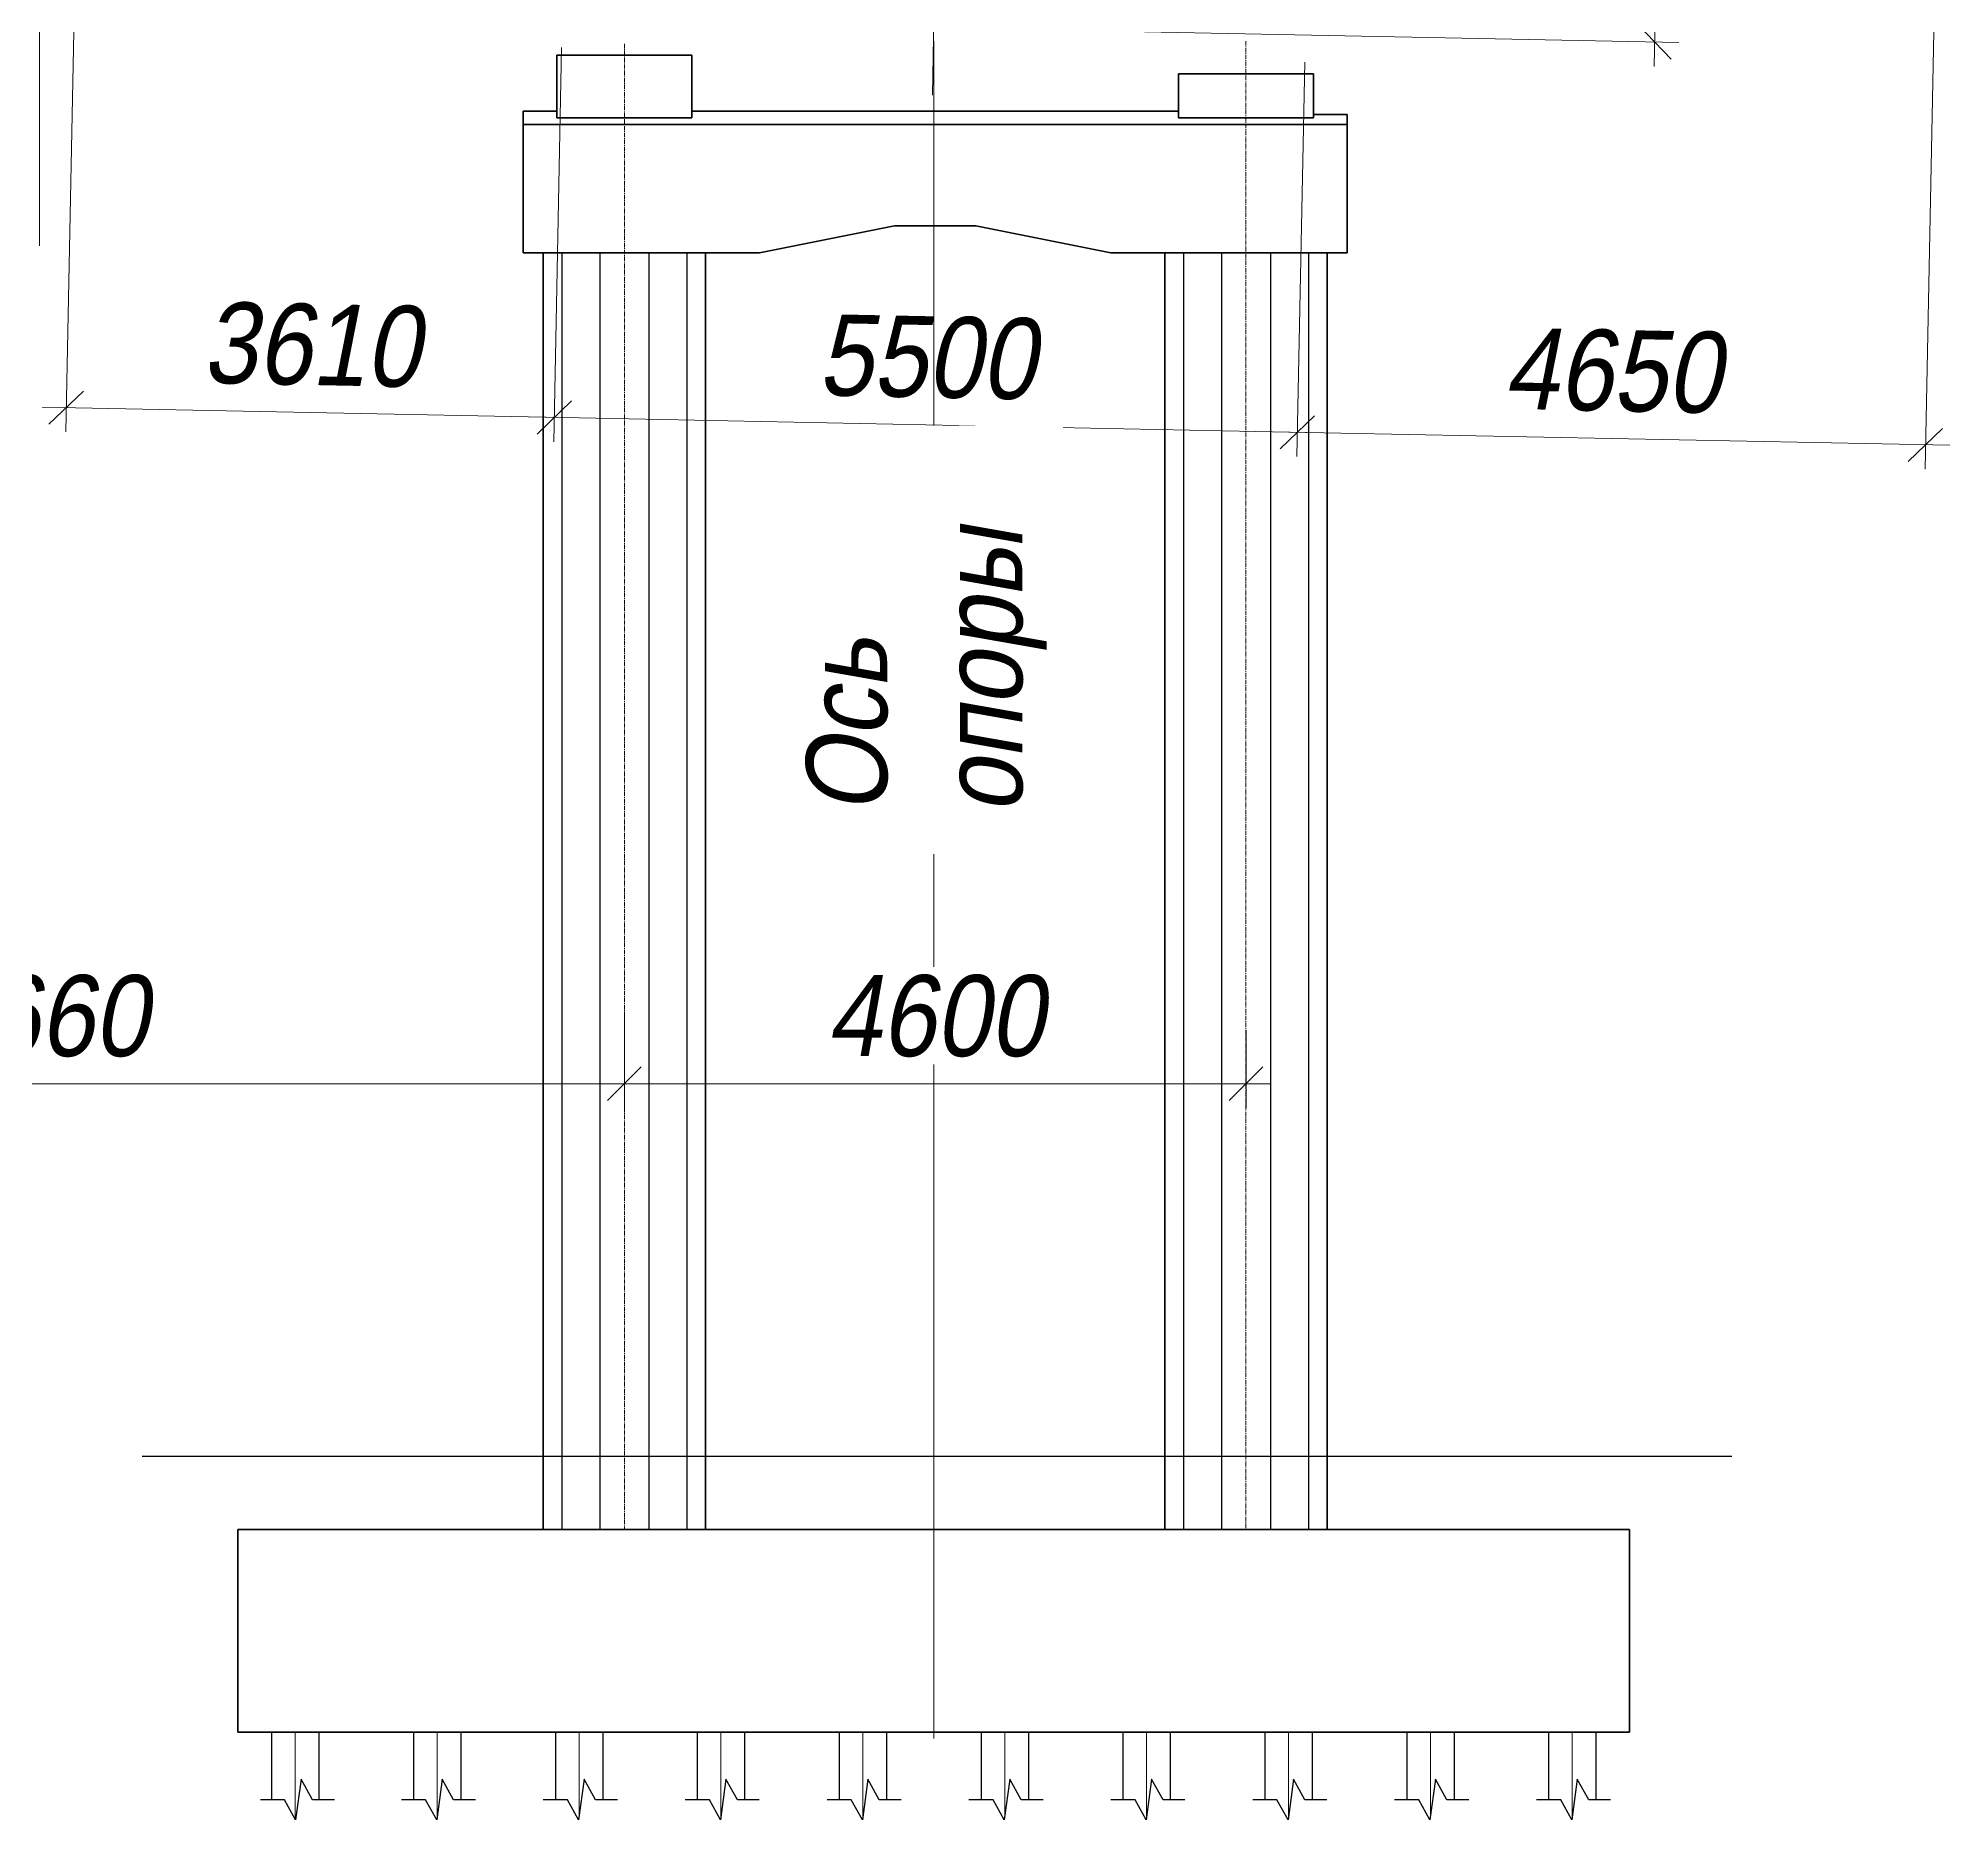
# Model space of a CAD drawing. Header units: millimetres. Extents: x 1864 to 10174863, y -4887456 to 5366151.
# Drawn here: x 9293131 to 9307277, y 361288 to 374473 of the extents above; entities that cross this region are included whole.
import ezdxf

# ---------------------------------------------------------------- set-up
doc = ezdxf.new("R2010")
doc.units = ezdxf.units.MM
doc.linetypes.add('CENTER', pattern=[50.8, 31.75, -6.35, 6.35, -6.35])
doc.linetypes.add('CONTI', pattern=[0])
for name, color, linetype in [('C-GEOL-PATT', 250, 'Continuous'), ('S-PATT', 252, 'Continuous'), ('S-SVAY', 4, 'Continuous')]:
    doc.layers.add(name, color=color, linetype=linetype)
for name, color, linetype, lineweight in [('S-GRID', 1, 'CENTER', 20), ('S-OPOR', 2, 'Continuous', 40), ('S-ZEML', 32, 'Земля1', 30), ('T-DIMS', 3, 'Continuous', 30)]:
    doc.layers.add(name, color=color, linetype=linetype, lineweight=lineweight)
doc.styles.add('TM', font='mipgost.shx', dxfattribs={"width": 0.9, "oblique": 10})
doc.linetypes.add('Земля1', pattern='A,24,[3,ltsnew.shx,S=6,R=0,X=-6,Y=-6],3,[3,ltsnew.shx,S=6,R=0,X=-6,Y=-6],3,[3,ltsnew.shx,S=6,R=0,X=-6,Y=-6],0', length=30)
doc.dimstyles.new('TM', dxfattribs={"dimscale": 0, "dimtxt": 3, "dimasz": 1.25, "dimexe": 0.9, "dimexo": 1, "dimgap": 1, "dimtad": 1, "dimdec": 0, "dimdsep": 46, "dimtxsty": 'TM', "dimblk1": 'OBLIQUE', "dimblk2": 'OBLIQUE', "dimsah": 1, "dimcen": 3, "dimdle": 0.9, "dimclrt": 7, "dimadec": 0, "dimazin": 0, "dimtfac": 1, "dimtdec": 0, "dimtmove": 1, "dimatfit": 2, "dimldrblk": 'NONE', "dimfxl": 1, "dimtfill": 1, "dimtolj": 1, "dimlwd": 15, "dimlwe": 15, "dimarcsym": 0})

# ---------------------------------------------------------------- blocks, each defined once
blk = doc.blocks.new('_OBLIQUE')
at = {"color": 0, "linetype": 'ByBlock', "lineweight": -2}
blk.add_line((0.5, 0.5), (-0.5, -0.5), dxfattribs=at)
blk = doc.blocks.new('*D685')
at = {"layer": 'Defpoints', "color": 0, "transparency": 16777216}
for p in [(9297008, 374605), (9302508, 374495), (9302449, 371556)]:
    blk.add_point(p, dxfattribs=at)
at = {"layer": 'T-DIMS', "color": 0, "lineweight": 15, "transparency": 16777216}
for p, q in [((9297004, 374405), (9296946, 371486)), ((9302504, 374295), (9302445, 371376))]:
    blk.add_line(p, q, dxfattribs=at)
at = {"layer": 'T-DIMS', "color": 0, "linetype": 'Continuous', "lineweight": 15, "transparency": 16777216}
blk.add_line((9296770, 371670), (9302629, 371553), dxfattribs=at)
at = {"layer": 'T-DIMS', "color": 0, "lineweight": 15, "transparency": 16777216, "xscale": 250, "yscale": 250, "zscale": 250}
for p, rotation in [((9296950, 371666), 178.8542371222951), ((9302449, 371556), 358.854237122295)]:
    blk.add_blockref('_OBLIQUE', p, dxfattribs=dict(at, rotation=rotation))
at = {"layer": 'T-DIMS', "color": 7, "transparency": 16777216, "insert": (9299709, 372111), "char_height": 600, "attachment_point": 5, "rotation": 358.8542, "style": 'TM', "bg_fill": 3, "box_fill_scale": 1.1, "bg_fill_color": 256, "bg_fill_true_color": 13158600, "bg_fill_transparency": 0}
blk.add_mtext('\\A1;5500', dxfattribs=at)
blk = doc.blocks.new('_None')
blk = doc.blocks.new('*D686')
at = {"layer": 'Defpoints', "color": 0, "transparency": 16777216}
for p in [(9293440, 376830), (9297008, 374605), (9293338, 371738)]:
    blk.add_point(p, dxfattribs=at)
at = {"layer": 'T-DIMS', "color": 0, "lineweight": 15, "transparency": 16777216}
for p, q in [((9293436, 376630), (9293335, 371559)), ((9297004, 374405), (9296946, 371486))]:
    blk.add_line(p, q, dxfattribs=at)
at = {"layer": 'T-DIMS', "color": 0, "linetype": 'Continuous', "lineweight": 15, "transparency": 16777216}
blk.add_line((9297130, 371663), (9293158, 371742), dxfattribs=at)
at = {"layer": 'T-DIMS', "color": 0, "lineweight": 15, "transparency": 16777216, "xscale": 250, "yscale": 250, "zscale": 250}
for p, rotation in [((9293338, 371738), 178.854237845024), ((9296950, 371666), 358.854237845024)]:
    blk.add_blockref('_OBLIQUE', p, dxfattribs=dict(at, rotation=rotation))
at = {"layer": 'T-DIMS', "color": 7, "transparency": 16777216, "insert": (9295154, 372202), "char_height": 600, "attachment_point": 5, "rotation": 358.8542, "style": 'TM', "bg_fill": 3, "box_fill_scale": 1.1, "bg_fill_color": 256, "bg_fill_true_color": 13158600, "bg_fill_transparency": 0}
blk.add_mtext('\\A1;3610', dxfattribs=at)
blk = doc.blocks.new('*D687')
at = {"layer": 'Defpoints', "color": 0, "transparency": 16777216}
for p in [(9307200, 376610), (9302508, 374495), (9307097, 371463)]:
    blk.add_point(p, dxfattribs=at)
at = {"layer": 'T-DIMS', "color": 0, "lineweight": 15, "transparency": 16777216}
for p, q in [((9307196, 376410), (9307094, 371283)), ((9302504, 374295), (9302445, 371376))]:
    blk.add_line(p, q, dxfattribs=at)
at = {"layer": 'T-DIMS', "color": 0, "linetype": 'Continuous', "lineweight": 15, "transparency": 16777216}
blk.add_line((9302269, 371560), (9307277, 371460), dxfattribs=at)
at = {"layer": 'T-DIMS', "color": 0, "lineweight": 15, "transparency": 16777216, "xscale": 250, "yscale": 250, "zscale": 250}
for p, rotation in [((9302449, 371556), 178.854237845024), ((9307097, 371463), 358.854237845024)]:
    blk.add_blockref('_OBLIQUE', p, dxfattribs=dict(at, rotation=rotation))
at = {"layer": 'T-DIMS', "color": 7, "transparency": 16777216, "insert": (9304783, 372010), "char_height": 600, "attachment_point": 5, "rotation": 358.8542, "style": 'TM', "bg_fill": 3, "box_fill_scale": 1.1, "bg_fill_color": 256, "bg_fill_true_color": 13158600, "bg_fill_transparency": 0}
blk.add_mtext('\\A1;4650', dxfattribs=at)
blk = doc.blocks.new('*D688')
at = {"layer": 'Defpoints', "color": 0, "transparency": 16777216}
for p in [(9297469, 367455), (9302069, 367331), (9302069, 366735)]:
    blk.add_point(p, dxfattribs=at)
at = {"layer": 'T-DIMS', "color": 0, "lineweight": 15, "transparency": 16777216}
for p, q in [((9297469, 367255), (9297469, 366555)), ((9302069, 367131), (9302069, 366555))]:
    blk.add_line(p, q, dxfattribs=at)
at = {"layer": 'T-DIMS', "color": 0, "linetype": 'Continuous', "lineweight": 15, "transparency": 16777216}
blk.add_line((9297289, 366735), (9302249, 366735), dxfattribs=at)
at = {"layer": 'T-DIMS', "color": 0, "lineweight": 15, "transparency": 16777216, "xscale": 250, "yscale": 250, "zscale": 250, "rotation": 180}
blk.add_blockref('_OBLIQUE', (9297469, 366735), dxfattribs=at)
at = {"layer": 'T-DIMS', "color": 0, "lineweight": 15, "transparency": 16777216, "xscale": 250, "yscale": 250, "zscale": 250}
blk.add_blockref('_OBLIQUE', (9302069, 366735), dxfattribs=at)
at = {"layer": 'T-DIMS', "color": 7, "transparency": 16777216, "insert": (9299769, 367235), "char_height": 600, "attachment_point": 5, "style": 'TM', "bg_fill": 3, "box_fill_scale": 1.1, "bg_fill_color": 256, "bg_fill_true_color": 13158600, "bg_fill_transparency": 0}
blk.add_mtext('\\A1;4600', dxfattribs=at)
blk = doc.blocks.new('*D712')
at = {"layer": 'Defpoints', "color": 0, "transparency": 16777216}
for p in [(9288812, 367446), (9297469, 367446), (9297469, 366735)]:
    blk.add_point(p, dxfattribs=at)
at = {"layer": 'T-DIMS', "color": 0, "lineweight": 15, "transparency": 16777216}
for p, q in [((9288812, 367246), (9288812, 366555)), ((9297469, 367246), (9297469, 366555))]:
    blk.add_line(p, q, dxfattribs=at)
at = {"layer": 'T-DIMS', "color": 0, "linetype": 'Continuous', "lineweight": 15, "transparency": 16777216}
blk.add_line((9288632, 366735), (9297649, 366735), dxfattribs=at)
at = {"layer": 'T-DIMS', "color": 0, "lineweight": 15, "transparency": 16777216, "xscale": 250, "yscale": 250, "zscale": 250, "rotation": 180}
blk.add_blockref('_OBLIQUE', (9288812, 366735), dxfattribs=at)
at = {"layer": 'T-DIMS', "color": 0, "lineweight": 15, "transparency": 16777216, "xscale": 250, "yscale": 250, "zscale": 250}
blk.add_blockref('_OBLIQUE', (9297469, 366735), dxfattribs=at)
at = {"layer": 'T-DIMS', "color": 7, "transparency": 16777216, "insert": (9293140, 367235), "char_height": 600, "attachment_point": 5, "style": 'TM', "bg_fill": 3, "box_fill_scale": 1.1, "bg_fill_color": 256, "bg_fill_true_color": 13158600, "bg_fill_transparency": 0}
blk.add_mtext('\\A1;8660', dxfattribs=at)
blk = doc.blocks.new('*D714')
at = {"layer": 'Defpoints', "color": 0, "transparency": 16777216}
for p in [(9299807, 376980), (9305142, 376873), (9299758, 374550)]:
    blk.add_point(p, dxfattribs=at)
at = {"layer": 'T-DIMS', "color": 0, "linetype": 'Continuous', "lineweight": 15, "transparency": 16777216}
blk.add_line((9305090, 374264), (9305145, 377053), dxfattribs=at)
at = {"layer": 'T-DIMS', "color": 0, "lineweight": 15, "transparency": 16777216}
for p, q in [((9300007, 376976), (9305322, 376870)), ((9299958, 374546), (9305273, 374440))]:
    blk.add_line(p, q, dxfattribs=at)
at = {"layer": 'T-DIMS', "color": 0, "lineweight": 15, "transparency": 16777216, "xscale": 250, "yscale": 250, "zscale": 250}
for p, rotation in [((9305142, 376873), 88.85423713928698), ((9305093, 374444), 268.854237139287)]:
    blk.add_blockref('_OBLIQUE', p, dxfattribs=dict(at, rotation=rotation))
at = {"layer": 'T-DIMS', "color": 7, "transparency": 16777216, "insert": (9304618, 375668), "char_height": 600, "attachment_point": 5, "rotation": 88.8542, "style": 'TM', "bg_fill": 3, "box_fill_scale": 1.1, "bg_fill_color": 256, "bg_fill_true_color": 13158600, "bg_fill_transparency": 0}
blk.add_mtext('\\A1;2430', dxfattribs=at)

msp = doc.modelspace()

# ---------------------------------------------------------------- linework, layer by layer
at = {"layer": 'S-GRID', "linetype": 'CENTER', "ltscale": 2000}
msp.add_line((9299748.1, 374050.4), (9299816.7, 377479.9), dxfattribs=at)
at = {"layer": 'S-GRID', "ltscale": 0.1}
for p, q in [((9295033.3, 361292.8), (9295033.3, 361935.7)), ((9296083.3, 361311.9), (9296083.3, 361935.7)), ((9297133.3, 361311.9), (9297133.3, 361935.7)), ((9298183.3, 361311.9), (9298183.3, 361935.7)), ((9299233.3, 361311.9), (9299233.3, 361935.7)), ((9300283.3, 361311.9), (9300283.3, 361935.7)), ((9301333.3, 361311.9), (9301333.3, 361935.7)), ((9302383.3, 361311.9), (9302383.3, 361935.7)), ((9303433.3, 361311.9), (9303433.3, 361935.7)), ((9304483.3, 361311.9), (9304483.3, 361935.7))]:
    msp.add_line(p, q, dxfattribs=at)
at = {"layer": 'S-OPOR'}
for p, q in [((9294608.3, 363435.7), (9294608.3, 361935.7)), ((9294608.3, 363435.7), (9304907.9, 363435.7)), ((9304907.9, 363435.7), (9304907.9, 361935.7)), ((9294608.3, 361935.7), (9304907.9, 361935.7))]:
    msp.add_line(p, q, dxfattribs=at)
at = {"layer": 'S-PATT'}
msp.add_line((9304258.3, 361935.7), (9304458.3, 361935.7), dxfattribs=at)
for points in [[(9295323.2, 361435.7), (9295161.3, 361435.7), (9295076.4, 361588.3), (9295036, 361288), (9294953.6, 361435.9), (9294774.8, 361435.9)], [(9296367.3, 361435.7), (9296205.4, 361435.7), (9296120.5, 361588.3), (9296080.1, 361288), (9295997.7, 361435.9), (9295818.9, 361435.9)], [(9297417.3, 361435.7), (9297255.4, 361435.7), (9297170.5, 361588.3), (9297130.1, 361288), (9297047.7, 361435.9), (9296868.9, 361435.9)], [(9298467.3, 361435.7), (9298305.4, 361435.7), (9298220.5, 361588.3), (9298180.1, 361288), (9298097.7, 361435.9), (9297918.9, 361435.9)], [(9299517.3, 361435.7), (9299355.4, 361435.7), (9299270.5, 361588.3), (9299230.1, 361288), (9299147.7, 361435.9), (9298968.9, 361435.9)], [(9300567.3, 361435.7), (9300405.4, 361435.7), (9300320.5, 361588.3), (9300280.1, 361288), (9300197.7, 361435.9), (9300018.9, 361435.9)], [(9301617.3, 361435.7), (9301455.4, 361435.7), (9301370.5, 361588.3), (9301330.1, 361288), (9301247.7, 361435.9), (9301068.9, 361435.9)], [(9302667.3, 361435.7), (9302505.4, 361435.7), (9302420.5, 361588.3), (9302380.1, 361288), (9302297.7, 361435.9), (9302118.9, 361435.9)], [(9303717.3, 361435.7), (9303555.4, 361435.7), (9303470.5, 361588.3), (9303430.1, 361288), (9303347.7, 361435.9), (9303168.9, 361435.9)], [(9304767.3, 361435.7), (9304605.4, 361435.7), (9304520.5, 361588.3), (9304480.1, 361288), (9304397.7, 361435.9), (9304218.9, 361435.9)]]:
    msp.add_lwpolyline(points, dxfattribs=at)
at = {"layer": 'S-SVAY'}
for p, q in [((9294858.3, 361935.7), (9294858.3, 361435.9)), ((9295208.3, 361935.7), (9295208.3, 361435.7)), ((9295908.3, 361935.7), (9295908.3, 361435.9)), ((9296258.3, 361935.7), (9296258.3, 361435.7)), ((9296958.3, 361935.7), (9296958.3, 361435.9)), ((9297308.3, 361935.7), (9297308.3, 361435.7)), ((9298008.3, 361935.7), (9298008.3, 361435.9)), ((9298358.3, 361935.7), (9298358.3, 361435.7)), ((9299058.3, 361935.7), (9299058.3, 361435.9)), ((9299408.3, 361935.7), (9299408.3, 361435.7)), ((9300108.3, 361935.7), (9300108.3, 361435.9)), ((9300458.3, 361935.7), (9300458.3, 361435.7)), ((9301158.3, 361935.7), (9301158.3, 361435.9)), ((9301508.3, 361935.7), (9301508.3, 361435.7)), ((9302208.3, 361935.7), (9302208.3, 361435.9)), ((9302558.3, 361935.7), (9302558.3, 361435.7)), ((9303258.3, 361935.7), (9303258.3, 361435.9)), ((9303608.3, 361935.7), (9303608.3, 361435.7)), ((9304308.3, 361935.7), (9304308.3, 361435.9)), ((9304658.3, 361935.7), (9304658.3, 361435.7))]:
    msp.add_line(p, q, dxfattribs=at)
at = {"layer": 'S-ZEML', "linetype": 'CONTI', "ltscale": 0.1}
msp.add_line((9293900.5, 363979.5), (9305664.7, 363979.5), dxfattribs=at)

# ---------------------------------------------------------------- next in the draw order: dimensions: what is measured, and where the dimension line sits
at = {"layer": 'T-DIMS'}
dim = msp.add_aligned_dim(p1=(9297008.4, 374605.3), p2=(9302507.7, 374495.3), distance=-2939.6, dimstyle='TM', override={"dimscale": 0, "dimtix": 0, "dimtofl": 1, "dimtmove": 1, "dimatfit": 2}, dxfattribs=at)
dim.commit()
dim.dimension.update_dxf_attribs({"geometry": '*D685', "text_midpoint": (9299709.3, 372111.2)})

# ---------------------------------------------------------------- next in the draw order: linework, layer by layer
at = {"layer": 'S-GRID', "linetype": 'CENTER', "ltscale": 0.1}
msp.add_line((9299758.1, 374449.8), (9299758.1, 361889.6), dxfattribs=at)
at = {"layer": 'S-GRID', "linetype": 'CENTER'}
for p, q in [((9302068.6, 374449.8), (9302068.6, 363435.7)), ((9297468.6, 374431.5), (9297468.6, 363435.7))]:
    msp.add_line(p, q, dxfattribs=at)
at = {"layer": 'S-OPOR'}
for p, q in [((9297968.6, 374348.1), (9297968.6, 373883.6)), ((9301568.6, 374208.5), (9301568.6, 373883.6)), ((9301568.6, 373933.5), (9297968.6, 373933.5)), ((9298468.6, 372883.5), (9299468.6, 373083.5)), ((9300068.6, 373083.5), (9299468.6, 373083.5)), ((9300068.6, 373083.5), (9301068.6, 372883.5)), ((9298068.6, 372883.5), (9298068.6, 363435.7)), ((9301468.6, 372883.5), (9301468.6, 363435.7))]:
    msp.add_line(p, q, dxfattribs=at)
at = {"layer": 'S-PATT'}
for p, q in [((9297286.5, 372883.5), (9297286.5, 363435.7)), ((9297650.7, 372883.5), (9297650.7, 363435.7)), ((9297931.2, 372883.5), (9297931.2, 363435.7)), ((9301606, 372883.5), (9301606, 363435.7)), ((9301886.5, 372883.5), (9301886.5, 363435.7))]:
    msp.add_line(p, q, dxfattribs=at)

# ---------------------------------------------------------------- next in the draw order: dimensions: what is measured, and where the dimension line sits
at = {"layer": 'T-DIMS'}
for base, p1, p2, picture, middle in [((9293338.2, 371738.5), (9297008.4, 374605.3), (9293440, 376830.1), '*D686', (9295153.9, 372202.3)), ((9307097.1, 371463.3), (9302507.7, 374495.3), (9307200.1, 376609.9), '*D687', (9304783, 372009.7))]:
    dim = msp.add_linear_dim(base=base, p1=p1, p2=p2, angle=178.85424, dimstyle='TM', override={"dimscale": 0, "dimrnd": 10, "dimtix": 0, "dimtofl": 1, "dimtmove": 1, "dimatfit": 2}, dxfattribs=at)
    dim.commit()
    dim.dimension.update_dxf_attribs({"geometry": picture, "text_midpoint": middle})

# ---------------------------------------------------------------- next in the draw order: linework, layer by layer
at = {"layer": 'S-GRID', "linetype": 'CENTER', "ltscale": 0.1}
msp.add_line((9293140, 367976), (9293140, 377656), dxfattribs=at)
at = {"layer": 'S-OPOR'}
for p, q in [((9297968.6, 374348.1), (9296968.6, 374348.1)), ((9296968.6, 374348.1), (9296968.6, 373883.6)), ((9301568.6, 374208.5), (9302568.6, 374208.5)), ((9302568.6, 374208.5), (9302568.6, 373883.6)), ((9296718.6, 373933.5), (9296718.6, 372883.5)), ((9296718.6, 373933.5), (9296968.6, 373933.5)), ((9296968.6, 373883.6), (9297968.6, 373883.6)), ((9302568.6, 373883.6), (9301568.6, 373883.6)), ((9302818.6, 373908.5), (9302568.6, 373908.5)), ((9302818.6, 373908.5), (9302818.6, 372883.5)), ((9302818.6, 373833.5), (9296718.6, 373833.5)), ((9298468.6, 372883.5), (9296718.6, 372883.5)), ((9296868.6, 372883.5), (9296868.6, 363435.7)), ((9302818.6, 372883.5), (9301068.6, 372883.5)), ((9302668.6, 372883.5), (9302668.6, 363435.7))]:
    msp.add_line(p, q, dxfattribs=at)
at = {"layer": 'S-PATT'}
for p, q in [((9297006, 372883.5), (9297006, 363435.7)), ((9302250.7, 372883.5), (9302250.7, 363435.7)), ((9302531.2, 372883.5), (9302531.2, 363435.7))]:
    msp.add_line(p, q, dxfattribs=at)

# ---------------------------------------------------------------- next in the draw order: texts
at = {"layer": 'C-GEOL-PATT', "color": 1, "insert": (9298813.8, 368734.8), "char_height": 600, "width": 2570.415, "attachment_point": 1, "rotation": 90, "style": 'TM', "bg_fill": 2}
msp.add_mtext('{\\C4;Ось опоры}', dxfattribs=at)

# ---------------------------------------------------------------- next in the draw order: dimensions: what is measured, and where the dimension line sits
at = {"layer": 'T-DIMS'}
dim = msp.add_aligned_dim(p1=(9299758.1, 374550.3), p2=(9299806.7, 376979.8), distance=-5336.2, dimstyle='TM', override={"dimscale": 0, "dimtix": 0, "dimtofl": 1, "dimtmove": 1, "dimatfit": 2}, dxfattribs=at)
dim.commit()
dim.dimension.update_dxf_attribs({"geometry": '*D714', "text_midpoint": (9304617.6, 375668.4)})
dim = msp.add_linear_dim(base=(9302068.6, 366734.8), p1=(9297468.6, 367455.2), p2=(9302068.6, 367331.4), dimstyle='TM', override={"dimscale": 0, "dimrnd": 5, "dimtix": 0, "dimtofl": 1, "dimtmove": 1, "dimatfit": 2}, dxfattribs=at)
dim.commit()
dim.dimension.update_dxf_attribs({"geometry": '*D688', "text_midpoint": (9299768.6, 367234.8)})

# ---------------------------------------------------------------- next in the draw order: dimensions: what is measured, and where the dimension line sits
dim = msp.add_linear_dim(base=(9297468.6, 366734.8), p1=(9288811.5, 367446), p2=(9297468.6, 367446), dimstyle='TM', override={"dimscale": 0, "dimrnd": 10, "dimtix": 0, "dimtofl": 1, "dimtmove": 1, "dimatfit": 2}, dxfattribs=at)
dim.commit()
dim.dimension.update_dxf_attribs({"geometry": '*D712', "text_midpoint": (9293140, 367234.8)})

# ---------------------------------------------------------------- next in the draw order: texts
at = {"layer": 'C-GEOL-PATT', "color": 1, "insert": (9292259, 367947.6), "char_height": 600, "width": 4688.331, "attachment_point": 1, "rotation": 90, "style": 'TM', "bg_fill": 2}
msp.add_mtext('{\\C4;Ось трассы}', dxfattribs=at)

doc.saveas('drawing.dxf')
